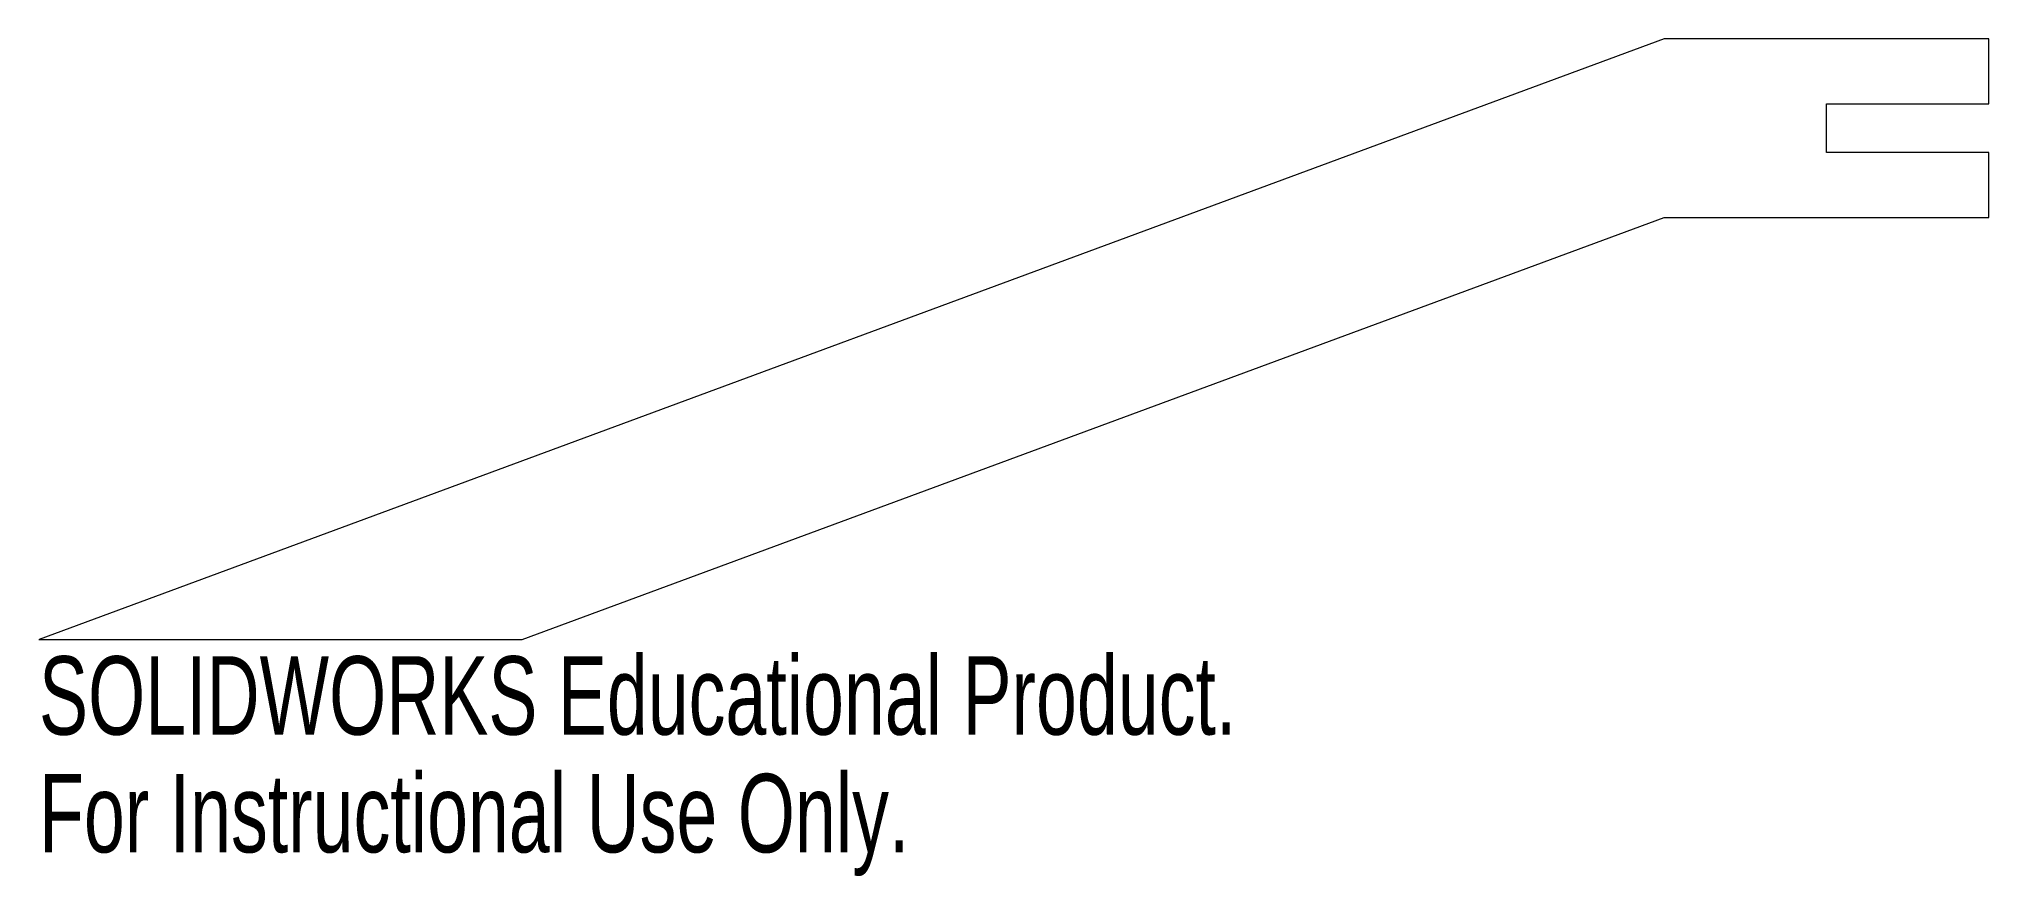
# Model space of a CAD drawing. Header units: millimetres. Extents: x 0 to 120, y -15 to 37.
import ezdxf

# ---------------------------------------------------------------- set-up
doc = ezdxf.new("R2010")
doc.units = ezdxf.units.MM
doc.styles.add('SLDTEXTSTYLE0', font='TXT', dxfattribs={"width": 0.7})

msp = doc.modelspace()

# ---------------------------------------------------------------- linework, layer by layer
at = {"color": 7, "linetype": 'Continuous', "lineweight": 15}
for p, q in [((100, 37), (0, 0)), ((120, 37), (100, 37)), ((120, 33), (120, 37)), ((110, 30), (110, 33)), ((110, 33), (120, 33)), ((120, 30), (110, 30)), ((120, 26), (120, 30)), ((29.73, 0), (100, 26)), ((100, 26), (120, 26)), ((0, 0), (29.73, 0))]:
    msp.add_line(p, q, dxfattribs=at)

# ---------------------------------------------------------------- texts
at = {"color": 7, "linetype": 'Continuous', "char_height": 4.8336, "attachment_point": 1, "style": 'SLDTEXTSTYLE0'}
for s, insert in [('SOLIDWORKS Educational Product.', (0, -1.02)), ('For Instructional Use Only.', (0, -8.27))]:
    msp.add_mtext(s, dxfattribs=dict(at, insert=insert))

doc.saveas('drawing.dxf')
